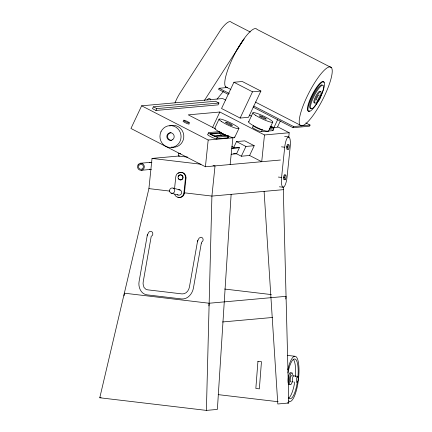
<?xml version="1.0" encoding="UTF-8"?>
<svg xmlns="http://www.w3.org/2000/svg" width="432" height="432" viewBox="0 0 432 432"><rect width="100%" height="100%" fill="white"/><g stroke="black" fill="none" stroke-linecap="round" stroke-linejoin="round"><path stroke-width="0.65" d="M179.615 155.952L152.026 158.431L148.91 188.611L99.776 397.764L206.393 410.4L211.912 196.079L215.028 165.899L213.019 165.661M231.136 194.351L217.382 409.412L206.393 410.4M124.065 295.871L124.34 293.188L209.153 303.237L286.054 296.33L285.773 299.014M174.56 188.633L175.781 176.801A5.065 4.871 84.9 0 1 181.148 172.346A5.065 4.871 84.9 0 1 185.474 177.952L183.913 193.072A5.065 4.871 84.9 0 1 174.609 194.513M179.869 153.5L178.745 153.603L178.492 156.055L187.855 157.167M177.838 197.154A5.065 4.871 84.9 0 0 184.442 193.023L186.003 177.903A5.065 4.871 84.9 0 0 178.097 173.367M205.416 166.763L208.181 140.022L141.642 105.813L130.955 128.482L205.416 166.763L280.427 160.024M208.877 305.921L209.153 303.237M230.132 164.543L232.897 137.797L231.709 137.187M215.638 128.925L188.26 114.853L219.845 112.012L264.481 134.962L261.716 161.703L249.599 155.477L241.331 156.222L236.088 153.527M279.407 186.797L283.289 187.261A10.125 2.7 -83.2 0 1 281.583 177.449L284.71 147.209A10.125 2.7 -83.2 0 1 288.495 136.901L284.612 136.442M264.092 191.387L277.803 403.985L288.787 402.997L283.316 189.664L283.592 186.98M288.716 137.419L289.197 132.737L277.808 126.884M287.383 149.375A2.533 0.675 -83.2 0 1 286.767 147.026L286.859 146.372A2.533 0.675 -83.2 0 1 288.025 144.752M287.777 147.145L287.869 146.491A2.533 0.675 -83.2 0 1 289.105 145.114A2.533 0.675 -83.2 0 1 288.522 149.337A2.533 0.675 -83.2 0 1 287.777 147.145L286.767 147.026M147.226 235.586L139.104 281.405C138.029 286.848 140.746 293.933 146.815 294.824L181.807 298.971C187.888 299.36 192.424 293.641 193.412 288.112L201.388 242.876L201.307 243.146M151.13 236.92L143.208 281.842L143.062 283.937L144.002 287.437L145.989 289.359L147.582 289.823L182.083 293.917C185.971 294.246 188.838 290.579 189.416 287.053L197.483 241.542M147.512 234.657L148.894 232.103L149.845 231.471M147.145 235.856L147.631 234.257M197.77 240.613L199.152 238.059L201.101 237.206M197.402 241.812L197.888 240.219M153.371 106.817L152.496 108.675L155.947 110.452L218.041 104.873L218.916 103.016L215.465 101.239L153.371 106.817L156.827 108.594L218.916 103.016M155.947 110.452L156.827 108.594M227.696 87.496L219.127 88.268L218.592 89.402L228.123 94.3M208.348 133.191L207.792 134.368A5.065 0.718 25.2 0 0 210.8 136.744A5.065 0.718 25.2 0 0 216.551 138.872L227.993 137.84L228.825 136.08M212.533 127.526L219.845 112.012M233.917 82.253L221.54 108.502L240.133 118.06L248.513 117.31L260.89 91.06L242.298 81.502L233.917 82.253L252.509 91.811L260.89 91.06M219.019 119.216L214.742 128.282A10.978 1.555 25.2 0 0 225.725 135.086A10.978 1.555 25.2 0 0 234.365 136.955M216.551 138.872L217.382 137.106L228.793 136.085M219.791 132.165L219.235 133.342A5.065 0.718 25.2 0 1 224.986 135.47M214.353 136.015L220.369 135.475L221.497 133.078M240.133 118.06L252.509 91.811M234.635 137.522L238.912 128.455M233.512 147.917L236.493 141.593L244.766 140.848L254.21 145.703L249.599 155.477M248.621 121.921L252.898 112.855M231.606 148.084L239.436 147.663L236.558 153.77L231.201 154.251M253.471 125.399L252.639 127.165A5.065 0.718 25.2 0 0 255.647 129.541A5.065 0.718 25.2 0 0 261.403 131.668L262.267 129.902A5.065 0.718 25.2 0 1 257.062 128.066A5.065 0.718 25.2 0 1 253.265 125.507M241.331 156.222L245.938 146.448L254.21 145.703M272.792 122.094L268.515 131.166A10.978 1.555 25.2 0 1 257.008 127.521A10.978 1.555 25.2 0 1 249.026 121.667M270.918 126.149L273.883 127.672L277.733 119.507M261.247 131.679L272.84 130.637L273.672 128.876A5.065 0.718 25.2 0 0 270.67 126.5M280.352 120.949L277.322 127.364L273.883 127.672M293.053 127.683L293.587 126.549L310.068 125.069L309.533 126.198L293.053 127.683L253.141 107.163M236.677 50.333L242.946 40.603A27.702 6.442 -62.8 0 1 244.258 38.918M204.363 100.526L242.946 40.603M217.026 99.176L223.409 91.373M150.255 231.644C153.241 230.386 153.835 235.834 151.092 236.358M201.35 242.314C203.531 241.774 203.866 237.902 201.528 237.384M141.642 105.813L222.664 98.534L225.661 100.078M219.359 131.641L208.624 132.602A5.065 0.718 25.2 0 0 211.631 134.978A5.065 0.718 25.2 0 0 217.382 137.106M220.698 132.575L210.271 133.58A3.019 0.427 25.2 0 0 212.188 134.93A3.019 0.427 25.2 0 0 215.314 136.172L225.958 135.281M269.314 128.207L272.03 127.904A3.019 0.427 25.2 0 0 270.113 126.549M210.335 134.141L219.386 133.326M269.649 129.238L273.672 128.876M208.181 140.022L232.897 137.797M264.481 134.962L289.197 132.737M232.076 148.327L239.436 147.663M233.41 153.765L235.418 153.587M140.4 163.247L150.142 162.373M141.453 170.257L151.195 169.382A3.542 3.413 84.9 0 1 149.44 169.171M185.474 177.952L186.003 177.903M183.913 193.072L184.442 193.023M283.316 189.664L211.912 196.079L184.432 192.823M222.453 321.975L272.603 317.471M99.776 397.764L101.072 397.645M220.369 135.475L220.725 135.502A3.019 0.427 25.2 0 1 221.767 135.821M286.859 146.372L287.869 146.491M281.475 146.826L284.71 147.209M178.745 153.603L180.749 153.841M152.026 158.431L200.956 164.23M283.646 177.26L284.623 177.379M278.348 177.061L281.583 177.449M148.91 188.611L169.684 191.074M224.613 289.046L271.361 294.586M287.442 355.379L294.732 356.243M293.598 375.862L297.61 376.337M218.155 394.627L278.127 401.733M287.453 402.84L288.787 402.997M173.156 188.125A2.705 2.608 -75 0 1 173.74 192.748A2.705 2.608 -75 0 1 169.56 191.036A2.705 2.608 -75 0 1 173.156 188.125L180.068 189.983M171.148 193.147L178.06 195.005M331.457 67.662A32.913 7.652 -62.8 0 0 303.507 104.738A32.913 7.652 -62.8 0 0 312.212 116.608A32.913 7.652 -62.8 0 0 331.457 67.662L256.997 29.381A32.913 7.652 -62.8 0 0 234.884 53.73A32.913 7.652 -62.8 0 0 226.643 87.485M250.268 32.006L231.325 22.27A27.702 6.442 -62.8 0 0 221.044 29.344L179.917 93.215A14.17 3.294 -62.8 0 0 174.998 102.881M305.899 122.926L310.068 125.069M225.531 86.729L230.888 89.489M255.312 102.044L299.992 125.01M219.127 88.268L229.252 93.474M253.676 106.029L293.587 126.549M249.566 115.171L251.343 116.089M236.493 141.593L245.938 146.448M231.811 146.329L234.198 147.555M284.256 179.615A2.533 0.675 -83.2 0 1 283.684 176.931A2.533 0.675 -83.2 0 1 284.899 174.992M283.289 187.261A10.125 2.7 -83.2 0 0 287.075 176.953L290.201 146.718A10.125 2.7 -83.2 0 0 288.495 136.901M189.065 123.854A3.332 0.47 25.2 0 1 185.987 123.071A3.332 0.47 25.2 0 1 183.233 121.127M178.357 176.445A2.533 2.435 84.9 0 1 182.066 175.343A2.533 2.435 84.9 0 1 182.158 179.356A2.533 2.435 84.9 0 1 178.4 178.384M178.729 189.826A2.705 2.608 -75 0 1 181.591 193.147A2.705 2.608 -75 0 1 177.471 194.665M149.288 162.626A3.542 3.413 84.9 0 1 151.902 162.578M206.998 99.9A14.17 3.294 -62.8 0 1 210.438 99.965M227.686 137.095A5.065 0.718 25.2 0 1 227.993 137.84M227.518 135.842A5.065 0.718 25.2 0 1 226.535 135.513L225.412 135.065A5.065 0.718 25.2 0 1 221.033 132.813L220.342 132.327A5.065 0.718 25.2 0 1 219.931 131.944M228.847 135.961A5.065 0.718 25.2 0 1 228.134 136.026M227.367 135.832A5.065 0.718 25.2 0 1 219.78 131.933M272.943 130.275A5.065 0.718 25.2 0 1 272.84 130.637M262.013 129.665A5.065 0.718 25.2 0 1 261.241 129.47M171.504 140.281A3.796 3.656 84.9 0 1 167.605 136.733A3.796 3.656 84.9 0 1 170.996 132.705M169.663 125.971A10.978 10.562 84.9 0 1 183.778 135.454A10.978 10.562 84.9 0 1 171.396 147.101M314.847 102.632A6.534 1.517 -62.8 0 1 315.657 96.412A6.534 1.517 -62.8 0 1 320.328 91.876M311.267 108.232A13.16 3.062 -62.8 0 1 312.633 97.065A13.16 3.062 -62.8 0 1 322.207 84.877M316.953 99.873A2.819 0.653 -62.8 0 1 317.299 97.195A2.819 0.653 -62.8 0 1 319.313 95.24M318.06 100.246A6.534 1.517 -62.8 0 1 314.696 101.704A6.534 1.517 -62.8 0 1 319.405 92.47A6.534 1.517 -62.8 0 1 320.328 95.785M309.728 110.813A16.567 3.85 -62.8 0 1 312.034 95.094A16.567 3.85 -62.8 0 1 323.941 82.609M293.182 381.969A3.137 0.837 -83.2 0 1 292.421 379.058A3.137 0.837 -83.2 0 1 293.803 375.948M291.049 381.721A3.137 0.837 -83.2 0 1 290.336 378.394A3.137 0.837 -83.2 0 1 291.843 375.991M287.782 369.808A22.788 6.08 -83.2 0 1 296.849 357.637A22.788 6.08 -83.2 0 1 297.524 385.468A22.788 6.08 -83.2 0 1 288.533 400.88M287.912 372.951A20.023 5.341 -83.2 0 1 295.223 359.132A20.023 5.341 -83.2 0 1 297.886 377.741M297.313 382.282A20.023 5.341 -83.2 0 1 288.414 397.435M292.248 381.602A6.048 1.615 -83.2 0 1 289.613 383.427A6.048 1.615 -83.2 0 1 290.563 374.22A6.048 1.615 -83.2 0 1 292.869 375.597M293.193 359.235A20.023 5.341 -83.2 0 1 295.358 376.785M294.727 381.974A20.023 5.341 -83.2 0 1 288.23 398.336M289.629 384.334A6.048 1.615 -83.2 0 1 288.257 377.93A6.048 1.615 -83.2 0 1 291.163 373.291M257.947 361.276L255.841 388.444L259.357 388.865L261.463 361.692L257.947 361.276M172.552 139.725L171.693 140.157A3.796 3.656 84.9 0 1 167.049 137.77A3.796 3.656 84.9 0 1 169.317 132.964A3.796 3.656 84.9 0 1 173.961 135.351L174.155 136.323A3.796 3.656 84.9 0 1 172.552 139.725M262.094 116.548L261.247 116.213A3.796 0.54 25.2 0 0 259.794 116.348A3.796 0.54 25.2 0 0 264.438 118.735A3.796 0.54 25.2 0 0 265.896 118.606L265.378 118.238A3.796 0.54 25.2 0 0 262.094 116.548M230.558 125.096L229.716 124.762A3.796 0.54 25.2 0 1 226.433 123.071L225.914 122.704A3.796 0.54 25.2 0 1 227.372 122.575A3.796 0.54 25.2 0 1 232.016 124.967A3.796 0.54 25.2 0 1 230.558 125.096M285.611 179.048A2.533 0.675 -83.2 0 0 285.736 174.868A2.533 0.675 -83.2 0 0 284.575 178.027A2.533 0.675 -83.2 0 0 285.611 179.048M184.351 120.971A3.332 0.47 25.2 0 0 189.454 123.125A3.332 0.47 25.2 0 0 185.917 120.83A3.332 0.47 25.2 0 0 184.351 120.971M178.492 175.883A2.533 2.435 84.9 0 0 180.198 179.906A2.533 2.435 84.9 0 0 182.687 176.38A2.533 2.435 84.9 0 0 178.492 175.883M138.175 164.641A3.542 3.413 84.9 0 0 140.567 170.273A3.542 3.413 84.9 0 0 144.05 165.337A3.542 3.413 84.9 0 0 138.175 164.641M138.958 165.245A2.533 2.435 84.9 0 0 140.67 169.268A2.533 2.435 84.9 0 0 143.159 165.742A2.533 2.435 84.9 0 0 138.958 165.245M221.746 121.694A10.978 1.555 25.2 0 0 238.507 128.709A10.978 1.555 25.2 0 0 226.643 121.1A10.978 1.555 25.2 0 0 221.746 121.694M255.625 115.333A10.978 1.555 25.2 0 0 272.381 122.353A10.978 1.555 25.2 0 0 260.523 114.739A10.978 1.555 25.2 0 0 255.625 115.333M160.942 131.836A10.978 10.562 84.9 0 0 171.407 147.501A10.978 10.562 84.9 0 0 179.172 130.351A10.978 10.562 84.9 0 0 160.942 131.836M314.89 106.088A13.16 3.062 -62.8 0 0 323.541 85.963A13.16 3.062 -62.8 0 0 312.736 99.004A13.16 3.062 -62.8 0 0 314.89 106.088M319.102 99.965A2.819 0.653 -62.8 0 0 320.749 95.774A2.819 0.653 -62.8 0 0 318.357 98.944A2.819 0.653 -62.8 0 0 319.102 99.965M314.653 106.601A16.567 3.85 -62.8 0 0 324.13 82.118A16.567 3.85 -62.8 0 0 310.003 101.12A16.567 3.85 -62.8 0 0 314.653 106.601M297.664 381.607A3.137 0.837 -83.2 0 0 297.821 376.423A3.137 0.837 -83.2 0 0 296.384 380.338A3.137 0.837 -83.2 0 0 297.664 381.607"/></g></svg>
